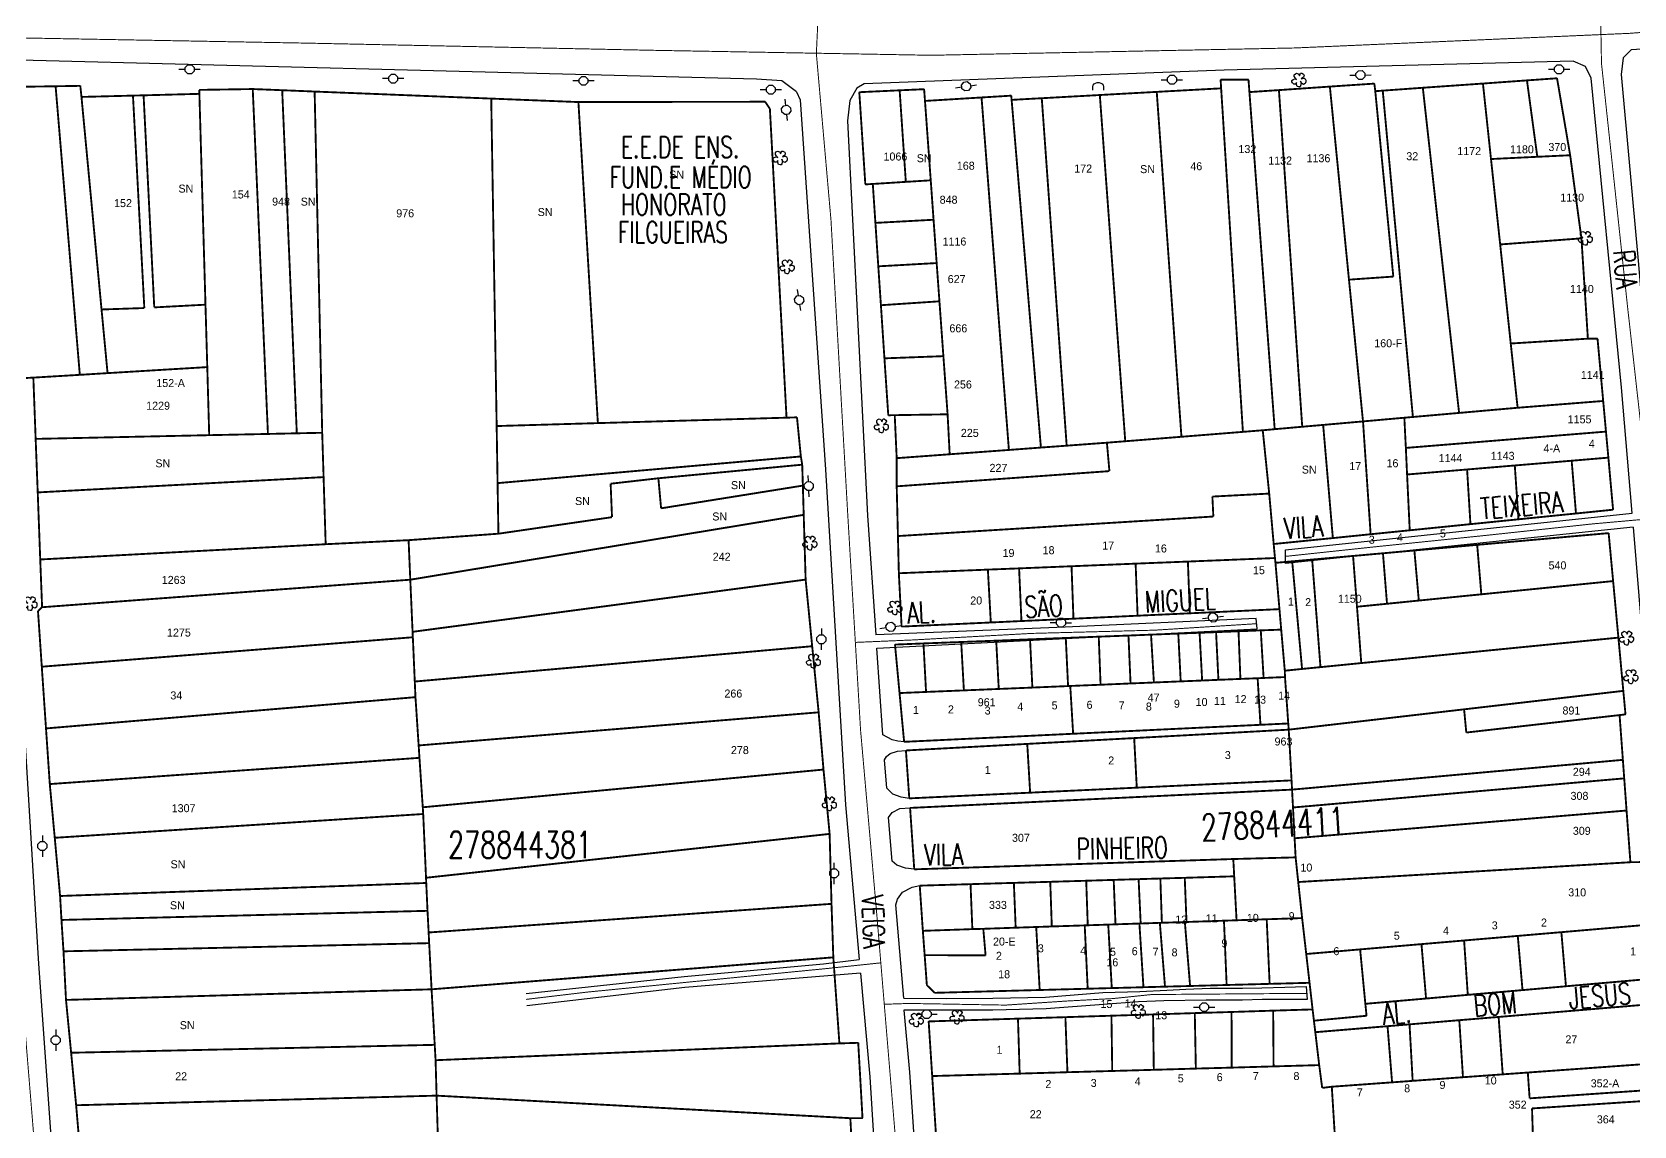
# Model space of a CAD drawing. Header units: millimetres. Extents: x 203684 to 206468, y 4869193 to 4871613.
# Drawn here: x 203898.5 to 204198.8, y 4871012.7 to 4871217.7 of the extents above; entities that cross this region are included whole.
import ezdxf
from ezdxf.enums import TextEntityAlignment as Align

# ---------------------------------------------------------------- set-up
doc = ezdxf.new("R2010")
doc.units = ezdxf.units.MM
for name, color, linetype in [('CD_MALHA_LOTES', 7, 'Continuous'), ('CD_TXT_QUADRA', 7, 'Continuous'), ('LT-POSTES', 7, 'Continuous'), ('RU-QUADRA', 210, 'Continuous'), ('RU-TXT-ESC-PUB', 7, 'Continuous'), ('SV-EIXO-RUA-N-PAV', 6, 'Continuous'), ('SV-EIXO-RUA-PAV', 20, 'Continuous'), ('SV-PONTE-BUEIRO', 251, 'Continuous'), ('SV-RUA-NAO-PAV', 7, 'Continuous'), ('SV-RUA-PAVIM', 7, 'Continuous'), ('SV-TXT-RUA-N-PAV', 7, 'Continuous'), ('SV-TXT-RUA-PAV', 7, 'Continuous'), ('Th_NmrPort', 1, 'Continuous'), ('VG-ARVORE-ISOLADA', 90, 'Continuous')]:
    doc.layers.add(name, color=color, linetype=linetype)
doc.styles.add('ARIAL', font='simplex.shx')

# ---------------------------------------------------------------- blocks, each defined once
blk = doc.blocks.new('COD120', base_point=(204098.341137, 4871208.263984))
at = {"layer": 'SV-PONTE-BUEIRO'}
blk.add_lwpolyline([(204097.341137, 4871206.863984), (204097.341137, 4871207.447318), (204097.341137, 4871207.534818), (204097.42447, 4871207.768151), (204097.591137, 4871208.030651), (204097.841137, 4871208.176484), (204098.17447, 4871208.263984), (204098.507803, 4871208.263984), (204098.841137, 4871208.176484), (204099.091137, 4871208.030651), (204099.257803, 4871207.768151), (204099.341137, 4871207.534818), (204099.341137, 4871207.447318), (204099.341137, 4871206.863984)], dxfattribs=at)
blk = doc.blocks.new('COD092', base_point=(204504.092239, 4871060.025635))
at = {"layer": 'LT-POSTES'}
blk.add_line((204504.922233, 4871060.022296), (204506.0889, 4871060.022296), dxfattribs=at)
blk.add_lwpolyline([(204502.0889, 4871060.022296), (204503.255567, 4871060.022296), (204503.255567, 4871060.35563), (204503.755567, 4871060.85563), (204504.422233, 4871060.85563), (204504.922233, 4871060.35563), (204504.922233, 4871059.688963), (204504.422233, 4871059.188963), (204503.755567, 4871059.188963), (204503.255567, 4871059.688963), (204503.255567, 4871060.022296)], dxfattribs=at)
blk = doc.blocks.new('COD208', base_point=(204517.498181, 4871042.194979))
at = {"layer": 'VG-ARVORE-ISOLADA'}
blk.add_lwpolyline([(204517.064848, 4871042.628313), (204516.739848, 4871042.844979), (204516.739848, 4871043.169979), (204516.956515, 4871043.386646), (204517.173181, 4871043.494979), (204517.389848, 4871043.494979), (204517.606515, 4871043.278312), (204517.714848, 4871042.953312), (204517.606515, 4871042.628313), (204517.823181, 4871042.844979), (204518.148181, 4871043.061646), (204518.473181, 4871043.061646), (204518.689848, 4871042.844979), (204518.798181, 4871042.628313), (204518.581515, 4871042.194979), (204518.256515, 4871042.086646), (204518.581515, 4871041.978313), (204518.798181, 4871041.869979), (204518.798181, 4871041.653313), (204518.581515, 4871041.328313), (204518.364848, 4871041.219979), (204518.039848, 4871041.328313), (204517.714848, 4871041.761646), (204517.823181, 4871041.219979), (204517.714848, 4871041.003313), (204517.498181, 4871040.894979), (204517.173181, 4871040.894979), (204516.848182, 4871041.003313), (204516.631515, 4871041.328313), (204516.848182, 4871041.653313), (204517.281515, 4871041.869979), (204516.848182, 4871041.761646), (204516.414848, 4871041.869979), (204516.198182, 4871041.978313), (204516.198182, 4871042.194979), (204516.306515, 4871042.519979), (204516.631515, 4871042.628313)], close=True, dxfattribs=at)

msp = doc.modelspace()

# ---------------------------------------------------------------- linework, layer by layer
at = {"layer": 'CD_MALHA_LOTES', "const_width": 0.35}
for points in [[(203902.92, 4871207.56), (203893.44, 4871207.42)], [(203902.92, 4871207.56), (203907.55, 4871207.64)], [(203907.46, 4871153.47), (203902.92, 4871207.56)], [(203907.55, 4871207.64), (203907.77, 4871205.56)], [(203929.86, 4871206.88), (203939.87, 4871207.04)], [(203942.72, 4871142.39), (203939.87, 4871207.04)], [(203939.87, 4871207.04), (203945.39, 4871206.82)], [(204061.12, 4871206.8), (204065.71, 4871207.01)], [(204065.71, 4871207.01), (204065.87, 4871204.81)], [(204109.31, 4871206.51), (204121.38, 4871207.17)], [(204121.28, 4871208.78), (204126.51, 4871208.78)], [(204121.38, 4871207.17), (204121.28, 4871208.78)], [(204125.46, 4871142.78), (204121.38, 4871207.17)], [(204126.51, 4871208.78), (204126.68, 4871206.47)], [(204132.21, 4871206.84), (204141.76, 4871207.5)], [(204141.76, 4871207.5), (204150.1, 4871208.06)], [(204145.34, 4871171.31), (204141.76, 4871207.5)], [(204150.1, 4871208.06), (204150.27, 4871206.64)], [(204151.67, 4871206.74), (204159.18, 4871207.28)], [(204159.18, 4871207.28), (204170.45, 4871208.07)], [(204165.98, 4871146.33), (204159.18, 4871207.28)], [(204170.45, 4871208.07), (204178.7, 4871208.66)], [(204171.96, 4871193.92), (204170.45, 4871208.07)], [(204178.7, 4871208.66), (204184.34, 4871209.06)], [(204180.64, 4871194.34), (204178.7, 4871208.66)], [(204184.34, 4871209.06), (204186.8, 4871194.63)], [(203907.77, 4871205.56), (203917.42, 4871205.81)], [(203911.53, 4871165.72), (203907.77, 4871205.56)], [(203917.42, 4871205.81), (203919.41, 4871205.86)], [(203919.55, 4871165.99), (203917.42, 4871205.81)], [(203919.41, 4871205.86), (203929.87, 4871206.14)], [(203921.41, 4871166.11), (203919.41, 4871205.86)], [(203929.87, 4871206.14), (203929.86, 4871206.88)], [(203931.01, 4871166.62), (203929.87, 4871206.14)], [(203945.39, 4871206.82), (203951.47, 4871206.57)], [(203948.13, 4871142.51), (203945.39, 4871206.82)], [(203951.47, 4871206.57), (203984.57, 4871205.25)], [(203952.89, 4871142.61), (203951.47, 4871206.57)], [(203985.59, 4871143.87), (203984.57, 4871205.25)], [(203984.57, 4871205.25), (204000.91, 4871204.6)], [(204000.91, 4871204.6), (204035.92, 4871204.66)], [(204004.56, 4871144.42), (204000.91, 4871204.6)], [(204035.92, 4871204.66), (204036.8, 4871203.34)], [(204061.12, 4871206.8), (204053.56, 4871206.45)], [(204053.56, 4871206.45), (204054.69, 4871189.16)], [(204062.28, 4871189.64), (204061.12, 4871206.8)], [(204065.87, 4871204.81), (204076.47, 4871205.46)], [(204066.95, 4871189.93), (204065.87, 4871204.81)], [(204076.47, 4871205.46), (204082.04, 4871205.8)], [(204081.6, 4871139.39), (204076.47, 4871205.46)], [(204082.04, 4871205.8), (204082.11, 4871205.01)], [(204082.11, 4871205.01), (204087.76, 4871205.32)], [(204087.6, 4871139.84), (204082.11, 4871205.01)], [(204087.76, 4871205.32), (204098.64, 4871205.92)], [(204092.43, 4871140.19), (204087.76, 4871205.32)], [(204098.64, 4871205.92), (204109.31, 4871206.51)], [(204103.41, 4871141.02), (204098.64, 4871205.92)], [(204113.94, 4871141.86), (204109.31, 4871206.51)], [(204126.68, 4871206.47), (204132.21, 4871206.84)], [(204131.42, 4871143.28), (204126.68, 4871206.47)], [(204136.58, 4871143.74), (204132.21, 4871206.84)], [(204150.27, 4871206.64), (204151.67, 4871206.74)], [(204153.65, 4871171.89), (204150.27, 4871206.64)], [(204157.32, 4871145.57), (204151.67, 4871206.74)], [(204036.8, 4871203.34), (204039.92, 4871145.44)], [(204171.96, 4871193.92), (204180.64, 4871194.34)], [(204173.68, 4871177.91), (204171.96, 4871193.92)], [(204186.8, 4871194.63), (204180.64, 4871194.34)], [(204186.8, 4871194.63), (204188.91, 4871179.05)], [(204054.69, 4871189.16), (204056.09, 4871189.25)], [(204056.09, 4871189.25), (204062.28, 4871189.64)], [(204056.58, 4871181.95), (204056.09, 4871189.25)], [(204066.95, 4871189.93), (204062.28, 4871189.64)], [(204067.48, 4871182.54), (204066.95, 4871189.93)], [(204056.58, 4871181.95), (204067.48, 4871182.54)], [(204057.12, 4871173.81), (204056.58, 4871181.95)], [(204068.06, 4871174.42), (204067.48, 4871182.54)], [(204173.68, 4871177.91), (204188.91, 4871179.05)], [(204175.66, 4871159.34), (204173.68, 4871177.91)], [(204188.91, 4871179.05), (204190.12, 4871160.25)], [(204057.12, 4871173.81), (204068.06, 4871174.42)], [(204068.58, 4871167.25), (204068.06, 4871174.42)], [(204057.61, 4871166.52), (204057.12, 4871173.81)], [(204145.34, 4871171.31), (204153.65, 4871171.89)], [(204147.97, 4871144.74), (204145.34, 4871171.31)], [(203911.53, 4871165.72), (203919.55, 4871165.99)], [(203912.66, 4871153.79), (203911.53, 4871165.72)], [(203931.01, 4871166.62), (203921.41, 4871166.11)], [(203931.35, 4871154.92), (203931.01, 4871166.62)], [(204057.61, 4871166.52), (204068.58, 4871167.25)], [(204058.27, 4871156.56), (204057.61, 4871166.52)], [(204069.32, 4871156.97), (204068.58, 4871167.25)], [(204175.66, 4871159.34), (204190.12, 4871160.25)], [(204176.95, 4871147.3), (204175.66, 4871159.34)], [(204190.12, 4871160.25), (204191.93, 4871160.25)], [(204191.93, 4871160.25), (204192.99, 4871148.57)], [(204058.27, 4871156.56), (204069.32, 4871156.97)], [(204058.99, 4871145.89), (204058.27, 4871156.56)], [(204070.11, 4871146.07), (204069.32, 4871156.97)], [(203896.67, 4871152.84), (203898.75, 4871152.95)], [(203898.75, 4871152.95), (203907.46, 4871153.47)], [(203899.18, 4871141.46), (203898.75, 4871152.95)], [(203912.66, 4871153.79), (203907.46, 4871153.47)], [(203931.35, 4871154.92), (203912.66, 4871153.79)], [(203931.71, 4871142.16), (203931.35, 4871154.92)], [(204176.95, 4871147.3), (204165.98, 4871146.33)], [(204192.99, 4871148.57), (204176.95, 4871147.3)], [(204192.99, 4871148.57), (204193.51, 4871142.83)], [(203985.59, 4871143.87), (204004.56, 4871144.42)], [(204039.92, 4871145.44), (204004.56, 4871144.42)], [(204039.92, 4871145.44), (204041.88, 4871145.5)], [(204041.88, 4871145.5), (204042.6, 4871138.17)], [(204060.2, 4871145.91), (204058.99, 4871145.89)], [(204060.2, 4871145.91), (204070.11, 4871146.07)], [(204060.57, 4871137.85), (204060.2, 4871145.91)], [(204070.5, 4871138.58), (204070.11, 4871146.07)], [(204140.5, 4871144.08), (204136.58, 4871143.74)], [(204140.5, 4871144.08), (204147.97, 4871144.74)], [(204142.32, 4871122.87), (204140.5, 4871144.08)], [(204147.97, 4871144.74), (204155.72, 4871145.43)], [(204149.4, 4871123.59), (204147.97, 4871144.74)], [(204155.72, 4871145.43), (204157.32, 4871145.57)], [(204156, 4871139.77), (204155.72, 4871145.43)], [(204157.32, 4871145.57), (204165.98, 4871146.33)], [(203899.18, 4871141.46), (203931.71, 4871142.16)], [(203899.57, 4871131.43), (203899.18, 4871141.46)], [(203942.72, 4871142.39), (203931.71, 4871142.16)], [(203948.13, 4871142.51), (203942.72, 4871142.39)], [(203952.89, 4871142.61), (203948.13, 4871142.51)], [(203953.15, 4871134.3), (203952.89, 4871142.61)], [(203985.76, 4871133.17), (203985.59, 4871143.87)], [(204103.41, 4871141.02), (204099.97, 4871140.75)], [(204113.94, 4871141.86), (204103.41, 4871141.02)], [(204125.46, 4871142.78), (204113.94, 4871141.86)], [(204129.18, 4871143.08), (204125.46, 4871142.78)], [(204129.18, 4871143.08), (204131.42, 4871143.28)], [(204130.39, 4871131.21), (204129.18, 4871143.08)], [(204131.42, 4871143.28), (204136.58, 4871143.74)], [(204156, 4871139.77), (204193.51, 4871142.83)], [(204193.51, 4871142.83), (204193.96, 4871137.95)], [(203985.76, 4871133.17), (204042.6, 4871138.17)], [(204042.6, 4871138.17), (204042.86, 4871136.63)], [(204060.57, 4871137.85), (204070.5, 4871138.58)], [(204081.6, 4871139.39), (204070.5, 4871138.58)], [(204087.6, 4871139.84), (204081.6, 4871139.39)], [(204092.43, 4871140.19), (204087.6, 4871139.84)], [(204099.97, 4871140.75), (204092.43, 4871140.19)], [(204100.44, 4871135.42), (204099.97, 4871140.75)], [(204156.23, 4871134.79), (204156, 4871139.77)], [(204187.08, 4871137.37), (204193.96, 4871137.95)], [(204193.96, 4871137.95), (204194.84, 4871128.19)], [(204015.9, 4871134.08), (204042.86, 4871136.63)], [(204042.86, 4871136.63), (204042.98, 4871132.71)], [(204060.57, 4871132.57), (204060.57, 4871137.85)], [(204060.57, 4871132.57), (204100.44, 4871135.42)], [(204156.23, 4871134.79), (204167.48, 4871135.73)], [(204167.48, 4871135.73), (204176.42, 4871136.48)], [(204168.11, 4871125.48), (204167.48, 4871135.73)], [(204176.42, 4871136.48), (204187.08, 4871137.37)], [(204177.11, 4871126.39), (204176.42, 4871136.48)], [(204187.89, 4871127.48), (204187.08, 4871137.37)], [(203899.57, 4871131.43), (203953.15, 4871134.3)], [(203953.54, 4871121.72), (203953.15, 4871134.3)], [(203985.92, 4871123.69), (203985.76, 4871133.17)], [(204015.9, 4871134.08), (204006.95, 4871133.06)], [(204006.95, 4871133.06), (204007.21, 4871126.79)], [(204016.41, 4871128.45), (204015.9, 4871134.08)], [(204042.98, 4871132.71), (204016.41, 4871128.45)], [(204042.98, 4871132.71), (204043.14, 4871127.23)], [(204060.8, 4871123.25), (204060.57, 4871132.57)], [(204156.73, 4871124.33), (204156.23, 4871134.79)], [(203900.04, 4871118.86), (203899.57, 4871131.43)], [(204119.74, 4871130.65), (204130.39, 4871131.21)], [(204119.92, 4871126.91), (204119.74, 4871130.65)], [(204131.23, 4871121.76), (204130.39, 4871131.21)], [(203969.4, 4871115.07), (204043.14, 4871127.23)], [(204007.21, 4871126.79), (203985.92, 4871123.69)], [(204043.14, 4871127.23), (204043.5, 4871115.09)], [(204060.8, 4871123.25), (204119.92, 4871126.91)], [(204177.11, 4871126.39), (204168.11, 4871125.48)], [(204187.89, 4871127.48), (204177.11, 4871126.39)], [(204194.84, 4871128.19), (204187.89, 4871127.48)], [(203969.08, 4871122.48), (203985.92, 4871123.69)], [(204060.97, 4871116.28), (204060.8, 4871123.25)], [(204149.4, 4871123.59), (204142.32, 4871122.87)], [(204156.73, 4871124.33), (204149.4, 4871123.59)], [(204168.11, 4871125.48), (204156.73, 4871124.33)], [(204194.01, 4871123.8), (204169.37, 4871121.6)], [(204194.85, 4871114.81), (204194.01, 4871123.8)], [(203900.04, 4871118.86), (203953.54, 4871121.72)], [(203969.08, 4871122.48), (203953.54, 4871121.72)], [(203969.4, 4871115.07), (203969.08, 4871122.48)], [(204142.32, 4871122.87), (204131.23, 4871121.76)], [(204131.23, 4871121.76), (204131.47, 4871119.13)], [(204146.11, 4871119.52), (204151.71, 4871120.02)], [(204151.71, 4871120.02), (204157.6, 4871120.55)], [(204152.47, 4871110.56), (204151.71, 4871120.02)], [(204157.6, 4871120.55), (204169.37, 4871121.6)], [(204158.43, 4871111.16), (204157.6, 4871120.55)], [(204169.37, 4871121.6), (204170.15, 4871112.33)], [(203900.39, 4871109.91), (203900.04, 4871118.86)], [(204060.97, 4871116.28), (204077.66, 4871116.96)], [(204077.66, 4871116.96), (204083.51, 4871117.19)], [(204078.21, 4871107.05), (204077.66, 4871116.96)], [(204083.51, 4871117.19), (204093.34, 4871117.59)], [(204083.95, 4871107.32), (204083.51, 4871117.19)], [(204093.34, 4871117.59), (204105.35, 4871118.08)], [(204093.7, 4871107.76), (204093.34, 4871117.59)], [(204105.35, 4871118.08), (204115.15, 4871118.47)], [(204105.72, 4871108.32), (204105.35, 4871118.08)], [(204115.15, 4871118.47), (204131.47, 4871119.13)], [(204115.51, 4871108.77), (204115.15, 4871118.47)], [(204131.47, 4871119.13), (204131.56, 4871118.23)], [(204131.56, 4871118.23), (204134.7, 4871118.51)], [(204132.31, 4871109.55), (204131.56, 4871118.23)], [(204134.7, 4871118.51), (204138.44, 4871118.84)], [(204136.55, 4871098.34), (204134.7, 4871118.51)], [(204138.44, 4871118.84), (204146.11, 4871119.52)], [(204140, 4871098.68), (204138.44, 4871118.84)], [(204146.84, 4871110), (204146.11, 4871119.52)], [(203969.4, 4871115.07), (203900.39, 4871109.91)], [(203969.83, 4871105.3), (203969.4, 4871115.07)], [(203969.83, 4871105.3), (204043.5, 4871115.09)], [(204043.5, 4871115.09), (204044.73, 4871102.6)], [(204061.49, 4871106.28), (204060.97, 4871116.28)], [(204170.15, 4871112.33), (204194.85, 4871114.81)], [(204194.85, 4871114.81), (204195.84, 4871104.21)], [(204158.43, 4871111.16), (204152.47, 4871110.56)], [(204170.15, 4871112.33), (204158.43, 4871111.16)], [(203899.62, 4871109.19), (203900.39, 4871109.91)], [(203900.33, 4871098.76), (203899.62, 4871109.19)], [(204105.72, 4871108.32), (204093.7, 4871107.76)], [(204115.51, 4871108.77), (204105.72, 4871108.32)], [(204132.31, 4871109.55), (204115.51, 4871108.77)], [(204132.64, 4871105.71), (204132.31, 4871109.55)], [(204146.84, 4871110), (204152.47, 4871110.56)], [(204147.65, 4871099.44), (204146.84, 4871110)], [(203969.88, 4871104.28), (203969.83, 4871105.3)], [(204078.21, 4871107.05), (204061.49, 4871106.28)], [(204083.95, 4871107.32), (204078.21, 4871107.05)], [(204093.7, 4871107.76), (204083.95, 4871107.32)], [(204108.24, 4871104.77), (204113.35, 4871104.97)], [(204113.35, 4871104.97), (204117.34, 4871105.12)], [(204113.8, 4871096.01), (204113.35, 4871104.97)], [(204117.34, 4871105.12), (204120.43, 4871105.24)], [(204117.82, 4871096.17), (204117.34, 4871105.12)], [(204120.43, 4871105.24), (204124.64, 4871105.4)], [(204120.87, 4871096.3), (204120.43, 4871105.24)], [(204124.64, 4871105.4), (204128.81, 4871105.57)], [(204124.99, 4871096.47), (204124.64, 4871105.4)], [(204128.81, 4871105.57), (204132.64, 4871105.71)], [(204129.34, 4871096.65), (204128.81, 4871105.57)], [(204133.31, 4871098.01), (204132.64, 4871105.71)], [(203900.33, 4871098.76), (203969.88, 4871104.28)], [(203970.24, 4871095.98), (203969.88, 4871104.28)], [(203970.24, 4871095.98), (204044.73, 4871102.6)], [(204044.73, 4871102.6), (204045.94, 4871090.21)], [(204060.25, 4871102.91), (204065.59, 4871103.12)], [(204061.1, 4871093.82), (204060.25, 4871102.91)], [(204065.59, 4871103.12), (204072.66, 4871103.39)], [(204066.07, 4871094.03), (204065.59, 4871103.12)], [(204072.66, 4871103.39), (204079.22, 4871103.64)], [(204073.16, 4871094.32), (204072.66, 4871103.39)], [(204079.22, 4871103.64), (204085.56, 4871103.89)], [(204079.7, 4871094.59), (204079.22, 4871103.64)], [(204085.56, 4871103.89), (204092.26, 4871104.15)], [(204086, 4871094.85), (204085.56, 4871103.89)], [(204092.26, 4871104.15), (204098.44, 4871104.39)], [(204092.69, 4871095.13), (204092.26, 4871104.15)], [(204098.44, 4871104.39), (204104.01, 4871104.6)], [(204098.78, 4871095.38), (204098.44, 4871104.39)], [(204104.01, 4871104.6), (204108.24, 4871104.77)], [(204104.4, 4871095.62), (204104.01, 4871104.6)], [(204108.78, 4871095.8), (204108.24, 4871104.77)], [(204195.84, 4871104.21), (204147.65, 4871099.44)], [(204195.84, 4871104.21), (204196.76, 4871094.23)], [(204147.65, 4871099.44), (204140, 4871098.68)], [(203901.12, 4871087.19), (203900.33, 4871098.76)], [(203970.37, 4871093.05), (203970.24, 4871095.98)], [(204113.8, 4871096.01), (204108.78, 4871095.8)], [(204117.82, 4871096.17), (204113.8, 4871096.01)], [(204120.87, 4871096.3), (204117.82, 4871096.17)], [(204124.99, 4871096.47), (204120.87, 4871096.3)], [(204128.22, 4871096.6), (204124.99, 4871096.47)], [(204128.22, 4871096.6), (204129.34, 4871096.65)], [(204128.75, 4871087.87), (204128.22, 4871096.6)], [(204133.35, 4871096.82), (204129.34, 4871096.65)], [(204133.31, 4871098.01), (204136.55, 4871098.34)], [(204133.35, 4871096.82), (204133.31, 4871098.01)], [(204133.96, 4871088.12), (204133.35, 4871096.82)], [(204140, 4871098.68), (204136.55, 4871098.34)], [(203901.12, 4871087.19), (203970.37, 4871093.05)], [(203970.97, 4871084), (203970.37, 4871093.05)], [(204061.1, 4871093.82), (204066.07, 4871094.03)], [(204061.96, 4871084.68), (204061.1, 4871093.82)], [(204073.16, 4871094.32), (204066.07, 4871094.03)], [(204079.7, 4871094.59), (204073.16, 4871094.32)], [(204086, 4871094.85), (204079.7, 4871094.59)], [(204092.69, 4871095.13), (204086, 4871094.85)], [(204093.1, 4871095.15), (204092.69, 4871095.13)], [(204093.1, 4871095.15), (204098.78, 4871095.38)], [(204093.64, 4871086.19), (204093.1, 4871095.15)], [(204104.4, 4871095.62), (204098.78, 4871095.38)], [(204108.78, 4871095.8), (204104.4, 4871095.62)], [(204166.92, 4871090.77), (204196.76, 4871094.23)], [(204196.76, 4871094.23), (204197.17, 4871089.82)], [(203970.97, 4871084), (204045.94, 4871090.21)], [(204045.94, 4871090.21), (204046.85, 4871079.48)], [(204134.05, 4871086.96), (204166.92, 4871090.77)], [(204167.33, 4871086.42), (204166.92, 4871090.77)], [(203901.83, 4871076.76), (203901.12, 4871087.19)], [(204128.75, 4871087.87), (204093.64, 4871086.19)], [(204105.08, 4871085.38), (204134.05, 4871086.96)], [(204133.96, 4871088.12), (204128.75, 4871087.87)], [(204134.05, 4871086.96), (204133.96, 4871088.12)], [(204134.58, 4871077.45), (204134.05, 4871086.96)], [(204196.06, 4871089.69), (204167.33, 4871086.42)], [(204197.17, 4871089.82), (204196.06, 4871089.69)], [(204196.06, 4871089.69), (204196.68, 4871081.3)], [(203971.12, 4871081.68), (203970.97, 4871084)], [(204093.64, 4871086.19), (204061.96, 4871084.68)], [(204062.3, 4871083.06), (204085.04, 4871084.29)], [(204085.04, 4871084.29), (204105.08, 4871085.38)], [(204085.58, 4871075.15), (204085.04, 4871084.29)], [(204105.57, 4871076.09), (204105.08, 4871085.38)], [(203901.83, 4871076.76), (203971.12, 4871081.68)], [(203971.74, 4871072.41), (203971.12, 4871081.68)], [(204062.93, 4871074.08), (204062.3, 4871083.06)], [(204134.67, 4871075.72), (204196.68, 4871081.3)], [(204196.68, 4871081.3), (204196.93, 4871077.83)], [(203971.74, 4871072.41), (204046.85, 4871079.48)], [(204046.85, 4871079.48), (204048, 4871067.42)], [(203902.76, 4871066.69), (203901.83, 4871076.76)], [(204085.58, 4871075.15), (204062.93, 4871074.08)], [(204063.08, 4871072.29), (204134.67, 4871075.72)], [(204105.57, 4871076.09), (204085.58, 4871075.15)], [(204134.58, 4871077.45), (204105.57, 4871076.09)], [(204134.67, 4871075.72), (204134.58, 4871077.45)], [(204134.85, 4871072.37), (204134.67, 4871075.72)], [(204134.85, 4871072.37), (204196.93, 4871077.83)], [(204196.93, 4871077.83), (204197.37, 4871071.8)], [(203971.82, 4871071.15), (203971.74, 4871072.41)], [(204063.86, 4871060.78), (204063.08, 4871072.29)], [(204135.15, 4871066.6), (204134.85, 4871072.37)], [(203902.76, 4871066.69), (203971.82, 4871071.15)], [(203972.35, 4871059.2), (203971.82, 4871071.15)], [(204135.15, 4871066.6), (204197.37, 4871071.8)], [(204197.37, 4871071.8), (204198.09, 4871062.11)], [(203903.76, 4871055.78), (203902.76, 4871066.69)], [(203972.35, 4871059.2), (204048, 4871067.42)], [(204048, 4871067.42), (204048.35, 4871054.31)], [(204135.34, 4871063.02), (204135.15, 4871066.6)], [(204123.66, 4871062.71), (204135.34, 4871063.02)], [(204135.83, 4871058.4), (204135.34, 4871063.02)], [(204123.66, 4871062.71), (204063.86, 4871060.78)], [(204123.83, 4871059.47), (204123.66, 4871062.71)], [(204135.83, 4871058.4), (204198.09, 4871062.11)], [(204198.09, 4871062.11), (204200.05, 4871062.14)], [(203903.76, 4871055.78), (203972.39, 4871058.22)], [(203972.39, 4871058.22), (203972.35, 4871059.2)], [(203972.63, 4871053), (203972.39, 4871058.22)], [(204064.89, 4871057.72), (204074.41, 4871058)], [(204065.47, 4871049.25), (204064.89, 4871057.72)], [(204074.41, 4871058), (204082.53, 4871058.24)], [(204074.75, 4871049.57), (204074.41, 4871058)], [(204082.53, 4871058.24), (204089.35, 4871058.44)], [(204082.87, 4871049.84), (204082.53, 4871058.24)], [(204089.35, 4871058.44), (204096.09, 4871058.64)], [(204089.64, 4871050.07), (204089.35, 4871058.44)], [(204096.09, 4871058.64), (204101.24, 4871058.8)], [(204096.38, 4871050.29), (204096.09, 4871058.64)], [(204101.24, 4871058.8), (204105.91, 4871058.94)], [(204101.58, 4871050.47), (204101.24, 4871058.8)], [(204105.91, 4871058.94), (204109.99, 4871059.06)], [(204106.3, 4871050.62), (204105.91, 4871058.94)], [(204109.99, 4871059.06), (204114.56, 4871059.19)], [(204110.27, 4871050.76), (204109.99, 4871059.06)], [(204114.56, 4871059.19), (204123.83, 4871059.47)], [(204114.89, 4871050.91), (204114.56, 4871059.19)], [(204124.27, 4871051.23), (204123.83, 4871059.47)], [(204136.56, 4871051.64), (204135.83, 4871058.4)], [(203904.02, 4871051.29), (203903.76, 4871055.78)], [(203972.84, 4871048.94), (204048.35, 4871054.31)], [(204048.35, 4871054.31), (204048.69, 4871044.28)], [(203904.02, 4871051.29), (203972.63, 4871053)], [(203904.4, 4871045.41), (203904.02, 4871051.29)], [(203972.84, 4871048.94), (203972.63, 4871053)], [(204114.58, 4871050.9), (204110.27, 4871050.76)], [(204114.58, 4871050.9), (204114.89, 4871050.91)], [(204115.56, 4871038.91), (204114.58, 4871050.9)], [(204114.89, 4871050.91), (204121.91, 4871051.15)], [(204121.91, 4871051.15), (204124.27, 4871051.23)], [(204122.41, 4871039.1), (204121.91, 4871051.15)], [(204129.92, 4871051.42), (204124.27, 4871051.23)], [(204129.92, 4871051.42), (204136.56, 4871051.64)], [(204130.47, 4871039.31), (204129.92, 4871051.42)], [(204137.33, 4871044.91), (204136.56, 4871051.64)], [(203972.94, 4871046.94), (203972.84, 4871048.94)], [(204065.47, 4871049.25), (204074.75, 4871049.57)], [(204065.81, 4871044.7), (204065.47, 4871049.25)], [(204076.8, 4871049.63), (204074.75, 4871049.57)], [(204082.87, 4871049.84), (204076.8, 4871049.63)], [(204077.23, 4871044.64), (204076.8, 4871049.63)], [(204086.72, 4871049.97), (204082.87, 4871049.84)], [(204086.72, 4871049.97), (204089.64, 4871050.07)], [(204087.37, 4871038.16), (204086.72, 4871049.97)], [(204095.81, 4871050.27), (204089.64, 4871050.07)], [(204095.81, 4871050.27), (204096.38, 4871050.29)], [(204096.37, 4871038.4), (204095.81, 4871050.27)], [(204100.22, 4871050.42), (204096.38, 4871050.29)], [(204100.22, 4871050.42), (204101.58, 4871050.47)], [(204100.88, 4871038.52), (204100.22, 4871050.42)], [(204106.06, 4871050.62), (204101.58, 4871050.47)], [(204106.06, 4871050.62), (204106.3, 4871050.62)], [(204106.82, 4871038.68), (204106.06, 4871050.62)], [(204106.3, 4871050.62), (204109.89, 4871050.75)], [(204109.89, 4871050.75), (204110.27, 4871050.76)], [(204110.86, 4871038.79), (204109.89, 4871050.75)], [(204166.92, 4871047.44), (204176.98, 4871048.3)], [(204185.15, 4871049), (204176.98, 4871048.3)], [(204176.98, 4871048.3), (204177.87, 4871038.14)], [(204185.15, 4871049), (204200.97, 4871050.36)], [(204186.01, 4871038.86), (204185.15, 4871049)], [(203904.4, 4871045.41), (203972.94, 4871046.94)], [(203904.87, 4871036.3), (203904.4, 4871045.41)], [(203973.39, 4871038.29), (203972.94, 4871046.94)], [(204137.33, 4871044.91), (204147.43, 4871045.77)], [(204137.95, 4871039.51), (204137.33, 4871044.91)], [(204147.43, 4871045.77), (204158.93, 4871046.76)], [(204148.41, 4871035.57), (204147.43, 4871045.77)], [(204158.93, 4871046.76), (204166.92, 4871047.44)], [(204159.79, 4871036.56), (204158.93, 4871046.76)], [(204167.61, 4871037.25), (204166.92, 4871047.44)], [(203973.39, 4871038.29), (204048.69, 4871044.28)], [(204048.69, 4871044.28), (204049.83, 4871028.15)], [(204066.22, 4871039.06), (204065.81, 4871044.7)], [(204065.81, 4871044.7), (204077.23, 4871044.64)], [(204067.7, 4871037.63), (204066.22, 4871039.06)], [(204115.56, 4871038.91), (204110.86, 4871038.79)], [(204122.41, 4871039.1), (204115.56, 4871038.91)], [(204130.47, 4871039.31), (204122.41, 4871039.1)], [(204137.95, 4871039.51), (204130.47, 4871039.31)], [(204138.52, 4871034.52), (204137.95, 4871039.51)], [(204177.87, 4871038.14), (204186.01, 4871038.86)], [(204201.87, 4871040.25), (204186.01, 4871038.86)], [(203904.87, 4871036.3), (203973.39, 4871038.29)], [(203905.83, 4871026.4), (203904.87, 4871036.3)], [(203973.98, 4871027.88), (203973.39, 4871038.29)], [(204087.37, 4871038.16), (204067.7, 4871037.63)], [(204096.37, 4871038.4), (204087.37, 4871038.16)], [(204100.88, 4871038.52), (204096.37, 4871038.4)], [(204106.82, 4871038.68), (204100.88, 4871038.52)], [(204110.86, 4871038.79), (204106.82, 4871038.68)], [(204159.79, 4871036.56), (204148.41, 4871035.57)], [(204167.61, 4871037.25), (204159.79, 4871036.56)], [(204177.87, 4871038.14), (204167.61, 4871037.25)], [(204083.3, 4871032.79), (204092.19, 4871033.07)], [(204092.19, 4871033.07), (204100.82, 4871033.34)], [(204092.57, 4871022.75), (204092.19, 4871033.07)], [(204100.82, 4871033.34), (204108.62, 4871033.58)], [(204100.97, 4871022.98), (204100.82, 4871033.34)], [(204108.62, 4871033.58), (204116.44, 4871033.83)], [(204108.76, 4871023.2), (204108.62, 4871033.58)], [(204116.44, 4871033.83), (204123.33, 4871034.04)], [(204116.64, 4871023.43), (204116.44, 4871033.83)], [(204123.33, 4871034.04), (204131.13, 4871034.29)], [(204123.36, 4871023.61), (204123.33, 4871034.04)], [(204131.13, 4871034.29), (204138.52, 4871034.52)], [(204131.21, 4871023.84), (204131.13, 4871034.29)], [(204138.77, 4871032.41), (204138.52, 4871034.52)], [(204148.63, 4871033.33), (204138.77, 4871032.41)], [(204148.41, 4871035.57), (204148.63, 4871033.33)], [(204166.02, 4871032.5), (204173.39, 4871033.11)], [(204173.39, 4871033.11), (204204.02, 4871035.67)], [(204174.16, 4871022.35), (204173.39, 4871033.11)], [(204066.56, 4871032.27), (204083.3, 4871032.79)], [(204067.22, 4871022.03), (204066.56, 4871032.27)], [(204083.62, 4871022.49), (204083.3, 4871032.79)], [(204138.77, 4871032.41), (204139.03, 4871030.25)], [(204139.03, 4871030.25), (204152.57, 4871031.38)], [(204139.76, 4871024.08), (204139.03, 4871030.25)], [(204152.57, 4871031.38), (204156.69, 4871031.72)], [(204153.42, 4871020.85), (204152.57, 4871031.38)], [(204156.69, 4871031.72), (204166.02, 4871032.5)], [(204157.28, 4871021.13), (204156.69, 4871031.72)], [(204166.71, 4871021.81), (204166.02, 4871032.5)], [(203905.83, 4871026.4), (203973.98, 4871027.88)], [(203974.14, 4871025), (203973.98, 4871027.88)], [(203974.14, 4871025), (204049.83, 4871028.15)], [(204049.83, 4871028.15), (204053.36, 4871028.26)], [(204053.36, 4871028.26), (204054.16, 4871014.13)], [(203906.77, 4871016.56), (203905.83, 4871026.4)], [(203974.33, 4871018.36), (203974.14, 4871025)], [(204131.21, 4871023.84), (204123.36, 4871023.61)], [(204139.76, 4871024.08), (204131.21, 4871023.84)], [(204140.32, 4871019.81), (204139.76, 4871024.08)], [(204178.86, 4871022.69), (204205.16, 4871024.59)], [(204067.22, 4871022.03), (204083.62, 4871022.49)], [(204068.14, 4871007.77), (204067.22, 4871022.03)], [(204092.57, 4871022.75), (204083.62, 4871022.49)], [(204100.97, 4871022.98), (204092.57, 4871022.75)], [(204108.76, 4871023.2), (204100.97, 4871022.98)], [(204116.64, 4871023.43), (204108.76, 4871023.2)], [(204123.36, 4871023.61), (204116.64, 4871023.43)], [(204142.12, 4871020.03), (204153.42, 4871020.85)], [(204157.28, 4871021.13), (204153.42, 4871020.85)], [(204166.71, 4871021.81), (204157.28, 4871021.13)], [(204174.16, 4871022.35), (204166.71, 4871021.81)], [(204178.86, 4871022.69), (204174.16, 4871022.35)], [(204179.2, 4871017.85), (204178.86, 4871022.69)], [(203906.77, 4871016.56), (203974.33, 4871018.36)], [(203974.71, 4871005.86), (203974.33, 4871018.36)], [(203974.33, 4871018.36), (204051.88, 4871014.13)], [(204142.12, 4871020.03), (204140.32, 4871019.81)], [(204142.79, 4871009.26), (204142.12, 4871020.03)], [(204205.66, 4871019.69), (204179.2, 4871017.85)], [(203908.46, 4870996.68), (203906.77, 4871016.56)], [(204179.65, 4871015.96), (204205.87, 4871017.7)], [(204179.85, 4871009.7), (204179.65, 4871015.96)], [(204051.88, 4871014.13), (204052.56, 4871001.53)], [(204054.16, 4871014.13), (204051.88, 4871014.13)]]:
    msp.add_lwpolyline(points, dxfattribs=at)
at = {"layer": 'RU-QUADRA', "const_width": 0.18}
for points in [[(204052.56, 4871001.53), (204051.88, 4871014.13), (204054.16, 4871014.13), (204053.36, 4871028.26), (204049.83, 4871028.15), (204048.69, 4871044.28), (204048.35, 4871054.31), (204048, 4871067.42), (204046.85, 4871079.48), (204045.94, 4871090.21), (204044.73, 4871102.6), (204043.5, 4871115.09), (204043.14, 4871127.23), (204042.98, 4871132.71), (204042.86, 4871136.63), (204042.6, 4871138.17), (204041.88, 4871145.5), (204039.92, 4871145.44), (204036.8, 4871203.34), (204035.92, 4871204.66), (204000.91, 4871204.6), (203984.57, 4871205.25), (203951.47, 4871206.57), (203945.39, 4871206.82), (203939.87, 4871207.04), (203929.86, 4871206.88), (203929.87, 4871206.14), (203919.41, 4871205.86), (203917.42, 4871205.81), (203907.77, 4871205.56), (203907.55, 4871207.64), (203902.92, 4871207.56), (203893.44, 4871207.42)], [(204200.05, 4871062.14), (204198.09, 4871062.11), (204197.37, 4871071.8), (204196.93, 4871077.83), (204196.68, 4871081.3), (204196.06, 4871089.69), (204197.17, 4871089.82), (204196.76, 4871094.23), (204195.84, 4871104.21), (204194.85, 4871114.81), (204194.01, 4871123.8), (204169.37, 4871121.6), (204157.6, 4871120.55), (204151.71, 4871120.02), (204146.11, 4871119.52), (204138.44, 4871118.84), (204134.7, 4871118.51), (204131.56, 4871118.23), (204131.23, 4871121.76), (204142.32, 4871122.87), (204149.4, 4871123.59), (204156.73, 4871124.33), (204168.11, 4871125.48), (204177.11, 4871126.39), (204187.89, 4871127.48), (204194.84, 4871128.19), (204193.96, 4871137.95), (204193.51, 4871142.83), (204192.99, 4871148.57), (204191.93, 4871160.25), (204190.12, 4871160.25), (204188.91, 4871179.05), (204186.8, 4871194.63), (204184.34, 4871209.06), (204178.7, 4871208.66), (204170.45, 4871208.07), (204159.18, 4871207.28), (204151.67, 4871206.74), (204150.27, 4871206.64), (204150.1, 4871208.06), (204141.76, 4871207.5), (204132.21, 4871206.84), (204126.68, 4871206.47), (204126.51, 4871208.78), (204121.28, 4871208.78), (204121.38, 4871207.17), (204109.31, 4871206.51), (204098.64, 4871205.92), (204087.76, 4871205.32), (204082.11, 4871205.01), (204082.04, 4871205.8), (204076.47, 4871205.46), (204065.87, 4871204.81), (204065.71, 4871207.01), (204061.12, 4871206.8), (204053.56, 4871206.45), (204054.69, 4871189.16), (204056.09, 4871189.25), (204056.58, 4871181.95), (204057.12, 4871173.81), (204057.61, 4871166.52), (204058.27, 4871156.56), (204058.99, 4871145.89), (204060.2, 4871145.91), (204060.57, 4871137.85), (204060.57, 4871132.57), (204060.8, 4871123.25), (204060.97, 4871116.28), (204061.49, 4871106.28), (204078.21, 4871107.05), (204083.95, 4871107.32), (204093.7, 4871107.76), (204105.72, 4871108.32), (204115.51, 4871108.77), (204132.31, 4871109.55), (204132.64, 4871105.71), (204128.81, 4871105.57), (204124.64, 4871105.4), (204120.43, 4871105.24), (204117.34, 4871105.12), (204113.35, 4871104.97), (204108.24, 4871104.77), (204104.01, 4871104.6), (204098.44, 4871104.39), (204092.26, 4871104.15), (204085.56, 4871103.89), (204079.22, 4871103.64), (204072.66, 4871103.39), (204065.59, 4871103.12), (204060.25, 4871102.91), (204061.1, 4871093.82), (204061.96, 4871084.68), (204093.64, 4871086.19), (204128.75, 4871087.87), (204133.96, 4871088.12), (204134.05, 4871086.96), (204105.08, 4871085.38), (204085.04, 4871084.29), (204062.3, 4871083.06), (204062.93, 4871074.08), (204085.58, 4871075.15), (204105.57, 4871076.09), (204134.58, 4871077.45), (204134.67, 4871075.72), (204063.08, 4871072.29), (204063.86, 4871060.78), (204123.66, 4871062.71), (204123.83, 4871059.47), (204114.56, 4871059.19), (204109.99, 4871059.06), (204105.91, 4871058.94), (204101.24, 4871058.8), (204096.09, 4871058.64), (204089.35, 4871058.44), (204082.53, 4871058.24), (204074.41, 4871058), (204064.89, 4871057.72), (204065.47, 4871049.25), (204065.81, 4871044.7), (204066.22, 4871039.06), (204067.7, 4871037.63), (204087.37, 4871038.16), (204096.37, 4871038.4), (204100.88, 4871038.52), (204106.82, 4871038.68), (204110.86, 4871038.79), (204115.56, 4871038.91), (204122.41, 4871039.1), (204130.47, 4871039.31), (204137.95, 4871039.51), (204138.52, 4871034.52), (204131.13, 4871034.29), (204123.33, 4871034.04), (204116.44, 4871033.83), (204108.62, 4871033.58), (204100.82, 4871033.34), (204092.19, 4871033.07), (204083.3, 4871032.79), (204066.56, 4871032.27), (204067.22, 4871022.03), (204068.14, 4871007.77)], [(203896.67, 4871152.84), (203898.75, 4871152.95), (203899.18, 4871141.46), (203899.57, 4871131.43), (203900.04, 4871118.86), (203900.39, 4871109.91), (203899.62, 4871109.19), (203900.33, 4871098.76), (203901.12, 4871087.19), (203901.83, 4871076.76), (203902.76, 4871066.69), (203903.76, 4871055.78), (203904.02, 4871051.29), (203904.4, 4871045.41), (203904.87, 4871036.3), (203905.83, 4871026.4), (203906.77, 4871016.56), (203908.46, 4870996.68)], [(204204.02, 4871035.67), (204173.39, 4871033.11), (204166.02, 4871032.5), (204156.69, 4871031.72), (204152.57, 4871031.38), (204139.03, 4871030.25), (204138.77, 4871032.41), (204148.63, 4871033.33), (204148.41, 4871035.57), (204159.79, 4871036.56), (204167.61, 4871037.25), (204177.87, 4871038.14), (204186.01, 4871038.86), (204201.87, 4871040.25)]]:
    msp.add_lwpolyline(points, dxfattribs=at)
at = {"layer": 'SV-EIXO-RUA-N-PAV', "linetype": 'Continuous', "const_width": 0.18}
for points in [[(204133.54, 4871119.45), (204150.57, 4871121.27), (204171.26, 4871123.4), (204191.03, 4871125.53), (204201.23, 4871126.44)], [(204052.92, 4871103.32), (204063.72, 4871103.78), (204085.85, 4871105), (204108.97, 4871105.61), (204127.99, 4871106.82)], [(204057.49, 4871043.24), (204047.45, 4871042.18), (204024.18, 4871039.9), (204002.58, 4871037.77), (203991.09, 4871036.4)], [(204058.32, 4871035.49), (204062.89, 4871035.64), (204080.99, 4871035.33), (204092.39, 4871036.09), (204101.06, 4871036.55), (204108.37, 4871037.31), (204137.41, 4871037.53)]]:
    msp.add_lwpolyline(points, dxfattribs=at)
at = {"layer": 'SV-EIXO-RUA-PAV', "linetype": 'Continuous', "const_width": 0.18}
for points in [[(204198.45, 4871372.78), (204195.71, 4871342.66), (204194.34, 4871299.46), (204192.82, 4871254.29), (204192.52, 4871220.07), (204192.67, 4871211.85), (204197.54, 4871166.37), (204200.88, 4871136.56), (204203.62, 4871092.6), (204208.18, 4871051.99), (204213.05, 4871008.79), (204213.92, 4870996.67)], [(204047.49, 4871255.81), (204045.51, 4871213.68), (204048.25, 4871182.5), (204051.36, 4871127.89), (204053.8, 4871086.82), (204056.84, 4871052.29), (204060.49, 4871008.49), (204061.11, 4870996.69)], [(203713.03, 4871225.64), (203729.05, 4871225.39), (203808.53, 4871221.43), (203882.83, 4871216.87), (203949.83, 4871215.65), (204015.47, 4871214.29), (204067.11, 4871213.37), (204135.17, 4871214.74), (204197.92, 4871217.48), (204261.73, 4871222.35), (204301.96, 4871225.08), (204367.13, 4871229.34), (204428.51, 4871233.91), (204495.05, 4871238.62), (204560.38, 4871242.27)], [(203884.43, 4871184.78), (203890.25, 4871120.51), (203895.72, 4871048.72), (203899.98, 4870996.7)]]:
    msp.add_lwpolyline(points, dxfattribs=at)
at = {"layer": 'SV-RUA-NAO-PAV'}
for points in [[(204198.61, 4871124.91, 6.82), (204133.45, 4871118.09, 7.14), (204133.44, 4871120.67, 7.14), (204198.39, 4871127.57, 6.88)], [(204056.83, 4871102.26, 7.12), (204093.44, 4871104.14, 7.46), (204128.11, 4871105.83, 7.33), (204127.92, 4871107.79, 7.33), (204092.15, 4871106.17, 7.41), (204056.66, 4871104.74, 7.28)], [(204058.31, 4871081.32, 6.85), (204058.66, 4871081.92, 6.85), (204059.36, 4871082.5, 6.85), (204060.74, 4871082.9, 6.85), (204062.3, 4871083.06, 6.85), (204085.04, 4871084.29, 6.85), (204105.08, 4871085.38, 6.85), (204134.05, 4871086.96, 6.85), (204133.96, 4871088.12, 6.85), (204128.75, 4871087.87, 6.85), (204093.64, 4871086.19, 6.85), (204061.96, 4871084.68, 6.85), (204060.77, 4871084.81, 6.85), (204059.69, 4871085.08, 6.85), (204057.96, 4871085.99, 6.85)], [(204061.14, 4871072.19, 6.85), (204063.08, 4871072.29, 6.85), (204134.67, 4871075.72, 6.85), (204134.58, 4871077.45, 6.85), (204105.57, 4871076.09, 6.85), (204085.58, 4871075.15, 6.85), (204062.93, 4871074.08, 6.85), (204061.38, 4871074.3, 6.85)], [(204060.71, 4871055.17, 6.85), (204061.63, 4871056.47, 6.85), (204063.48, 4871057.45, 6.85), (204064.89, 4871057.72, 6.85), (204074.41, 4871058, 6.85), (204082.53, 4871058.24, 6.85), (204089.35, 4871058.44, 6.85), (204096.09, 4871058.64, 6.85), (204101.24, 4871058.8, 6.85), (204105.91, 4871058.94, 6.85), (204109.99, 4871059.06, 6.85), (204114.56, 4871059.19, 6.85), (204123.83, 4871059.47, 6.85), (204123.66, 4871062.71, 6.85), (204063.86, 4871060.78, 6.85), (204062.19, 4871060.99, 6.85), (204060.59, 4871061.57, 6.85), (204059.73, 4871062.31, 6.85)], [(203991.14, 4871037.48, 7.36), (204020.72, 4871040.69, 7.41), (204046.82, 4871043.07, 7.33), (204053.55, 4871043.88, 7.22)], [(204053.78, 4871041.34, 7.25), (204020.88, 4871038.64, 7.28), (203991.22, 4871035.21, 7.36)], [(204206.18, 4871041.94, 7.25), (204204.62, 4871040.79, 7.25), (204201.87, 4871040.25, 7.25), (204186.01, 4871038.86, 7.25), (204177.87, 4871038.14, 7.25), (204167.61, 4871037.25, 7.25), (204159.79, 4871036.56, 7.25), (204148.41, 4871035.57, 7.25), (204148.63, 4871033.33, 7.25), (204138.77, 4871032.41, 7.25), (204139.03, 4871030.25, 7.25), (204152.57, 4871031.38, 7.25), (204156.69, 4871031.72, 7.25), (204166.02, 4871032.5, 7.25), (204173.39, 4871033.11, 7.25), (204204.02, 4871035.67, 7.25), (204204.93, 4871035.39, 7.25), (204205.97, 4871034.66, 7.25), (204207.01, 4871033.52, 7.25), (204207.63, 4871032.38, 7.25)], [(204061.91, 4871036.61, 7.33), (204069.91, 4871036.58, 7.33), (204078.58, 4871036.6, 7.33), (204088.48, 4871036.83, 7.33), (204099.23, 4871037.69, 7.38), (204106.11, 4871037.88, 7.54), (204111.21, 4871038.1, 7.62), (204114.79, 4871038.32, 7.62), (204119.35, 4871038.53, 7.2), (204125.37, 4871038.48, 7.14), (204129.03, 4871038.59, 6.9), (204133.31, 4871038.72, 6.9), (204137.31, 4871038.81, 6.9), (204137.49, 4871036.37, 6.9), (204129.1, 4871036.37, 6.9), (204125.41, 4871036.26, 7.14), (204118.56, 4871036.24, 7.2), (204110.67, 4871036.15, 7.62), (204105.9, 4871035.93, 7.54), (204099.34, 4871035.47, 7.38), (204088.6, 4871034.61, 7.33), (204078.61, 4871034.38, 7.33), (204069.91, 4871034.36, 7.33), (204061.9, 4871034.39, 7.33)]]:
    msp.add_polyline3d(points, dxfattribs=at)
at = {"layer": 'SV-RUA-PAVIM'}
for points in [[(204482.63, 4871233.98, 5.08), (204479.16, 4871233.74, 5.08), (204477.2, 4871232.5, 5.08), (204476.78, 4871229.59, 5.08), (204476.91, 4871227.06, 5.08), (204478.47, 4871208.9, 5.08), (204479.2, 4871203.63, 5.08), (204480.67, 4871186.75, 5.08), (204482.41, 4871172.91, 5.08), (204479.38, 4871172.81, 5.08), (204476.82, 4871205.42, 5.08), (204475.26, 4871227.06, 5.08), (204475.12, 4871229.59, 5.08), (204474.61, 4871232.39, 5.08), (204473.88, 4871233.37, 5.08), (204406.53, 4871228.67, 5.63), (204402.81, 4871228.46, 5.63), (204341.51, 4871224.73, 6.37), (204220.56, 4871215.76, 6.34), (204198.25, 4871214.4, 6.34)], [(204198.25, 4871214.4, 6.34), (204196.74, 4871212.86, 6.34), (204196.36, 4871209.74, 6.34), (204199.54, 4871174.82, 6.64), (204202.86, 4871136.25, 6.64)], [(204041.76, 4871206.5, 6.16), (204039.06, 4871208.55, 6.18), (204034.32, 4871208.88, 6.21), (203978.58, 4871210.32, 6.21), (203891.38, 4871212.6, 5.78), (203889.11, 4871211.76, 5.78), (203888.23, 4871210.3, 5.92), (203888.23, 4871209.15, 5.97), (203890.02, 4871185.62, 6.26)], [(204190.73, 4871209.1, 6.4), (204189.65, 4871211.26, 6.4), (204187.38, 4871212.24, 6.45), (204121.92, 4871210.59, 6.37), (204054.49, 4871208.01, 6.4), (204053.08, 4871207.2, 6.37), (204051.78, 4871204.9, 6.37)], [(204198.39, 4871127.57, 7.04), (204196.44, 4871151.07, 6.72), (204190.73, 4871209.1, 6.4)], [(204041.76, 4871206.5, 6.4), (204042.47, 4871204.99, 6.4), (204047.2, 4871135.73, 6.96), (204050.97, 4871072.85, 7.25), (204053.55, 4871043.88, 7.25)], [(204051.78, 4871204.9, 6.37), (204051.32, 4871201.05, 6.37), (204055.1, 4871127.12, 6.93), (204056.66, 4871104.74, 6.93)], [(203890.02, 4871185.62, 6.37), (203894.21, 4871133.2, 6.74), (203899.7, 4871043.09, 6.93), (203902.48, 4871004.61, 6.93), (203903.29, 4870996.68, 7.17)], [(204198.61, 4871124.91, 7.04), (204202.25, 4871081, 7.04), (204206.49, 4871044.01, 7.25), (204206.18, 4871041.94, 7.25)], [(204057.96, 4871085.99, 6.85), (204056.83, 4871102.26, 6.93)], [(204061.38, 4871074.3, 6.85), (204059.86, 4871074.84, 6.85), (204058.69, 4871076.02, 6.85), (204058.31, 4871081.32, 6.85)], [(204059.73, 4871062.31, 6.85), (204059.04, 4871070.49, 6.85), (204059.72, 4871071.46, 6.85), (204061.14, 4871072.19, 6.85)], [(204061.91, 4871036.61, 6.85), (204060.42, 4871054.14, 6.85), (204060.71, 4871055.17, 6.85)], [(204053.78, 4871041.34, 7.25), (204055.51, 4871021.91, 7.28), (204057.1, 4870996.67, 7.16)], [(204061.9, 4871034.39, 6.85), (204062.95, 4871022.75, 7.04), (204064.69, 4870996.67, 7.3)]]:
    msp.add_polyline3d(points, dxfattribs=at)

# ---------------------------------------------------------------- block references
at = {"layer": 'LT-POSTES'}
for p, rotation in [((203928.04, 4871210.73, 6), 180), ((204147.49, 4871209.65, 6.37), 1), ((203966.19, 4871208.99, 6.4), 180), ((204001.86, 4871208.57, 6.18), 180), ((204036.98, 4871206.9, 6.26), 180), ((204073.58, 4871207.56, 6.53), 8), ((204039.86, 4871203.13, 6.29), 96), ((204042.28, 4871167.48, 6.53), 99.00000000000001), ((204044.07, 4871132.62, 6.74), 93.00000000000001), ((204119.86, 4871108, 7.44), 6), ((204046.45, 4871103.9, 6.88), 269), ((204059.42, 4871106.21, 7.36), 8), ((204091.36, 4871107.03, 7.57), 359), ((203900.45, 4871065.14, 6.85), 270), ((204048.84, 4871060.02, 7.17), 90), ((203902.95, 4871028.76, 6.66), 270)]:
    msp.add_blockref('COD092', p, dxfattribs=dict(at, rotation=rotation))
for p in [(204184.72, 4871210.75, 6.45), (204112.17, 4871208.79, 6.32), (204066.18, 4871033.63, 7.06), (204118.21, 4871034.95, 6.77)]:
    msp.add_blockref('COD092', p, dxfattribs=at)
at = {"layer": 'SV-PONTE-BUEIRO'}
msp.add_blockref('COD120', (204098.34, 4871208.26), dxfattribs=at)
at = {"layer": 'VG-ARVORE-ISOLADA', "rotation": 90}
for p in [(204135.95, 4871208.73, 9.22), (204038.71, 4871194.11, 11.49), (204189.63, 4871179.06, 10.53), (204040.02, 4871173.71, 11.51), (204057.69, 4871143.91, 10.69), (204044.29, 4871121.93, 10.63), (203898.13, 4871110.58, 10.82), (204060.21, 4871109.77, 10.77), (204197.36, 4871104.11, 10.34), (204044.95, 4871099.78, 20.23), (204198.16, 4871096.88, 10.29), (204047.94, 4871073.05, 11.03), (204064.24, 4871032.53, 10.29), (204071.87, 4871033.07, 10.79), (204105.85, 4871034.14, 10.05)]:
    msp.add_blockref('COD208', p, dxfattribs=at)

# ---------------------------------------------------------------- texts
at = {"layer": 'CD_TXT_QUADRA', "style": 'ARIAL', "width": 0.7}
msp.add_text('278844411', height=5, rotation=3, dxfattribs=at).set_placement((204117.74, 4871066.07))
msp.add_text('278844381', height=5, dxfattribs=at).set_placement((203976.48, 4871062.89))
at = {"layer": 'RU-TXT-ESC-PUB', "style": 'ARIAL', "width": 0.7}
for s, p in [('E.E.DE ENS.', (204008.88, 4871194.15)), ('FUND.E MÉDIO', (204006.74, 4871188.52)), ('HONORATO', (204008.88, 4871183.38)), ('FILGUEIRAS', (204008.29, 4871178.23))]:
    msp.add_text(s, height=4, dxfattribs=at).set_placement(p)
at = {"layer": 'SV-TXT-RUA-N-PAV', "style": 'ARIAL', "width": 0.7}
for s, rotation, p in [('RUA', 275, (204194.85, 4871176.7)), ('TEIXEIRA', 5, (204170.17, 4871126.37)), ('VILA', 4, (204133.31, 4871122.67)), ('SÃO', 3, (204084.64, 4871107.89)), ('MIGUEL', 3, (204107.17, 4871108.87)), ('AL.', 3, (204062.6, 4871106.82)), ('PINHEIRO', 1, (204094.29, 4871062.6)), ('VILA', 1, (204065.75, 4871061.49)), ('JESUS', 5, (204186.72, 4871034.56)), ('BOM', 5, (204168.88, 4871033.16)), ('AL.', 5, (204151.76, 4871031.65))]:
    msp.add_text(s, height=4, rotation=rotation, dxfattribs=at).set_placement(p)
at = {"layer": 'SV-TXT-RUA-PAV', "style": 'ARIAL', "width": 0.7}
msp.add_text('VEIGA', height=4, rotation=272, dxfattribs=at).set_placement((204054.03, 4871055.9))
at = {"layer": 'Th_NmrPort', "color": 1}
for s, p in [('1066', (204058.1, 4871194.39)), ('132', (204124.62, 4871195.79)), ('32', (204156.09, 4871194.45)), ('1172', (204165.64, 4871195.41)), ('1180', (204175.53, 4871195.74)), ('370', (204182.72, 4871196.17)), ('SN', (204064.32, 4871194.07)), ('168', (204071.84, 4871192.67)), ('172', (204093.85, 4871192.14)), ('SN', (204106.2, 4871192.03)), ('46', (204115.6, 4871192.57)), ('1132', (204130.2, 4871193.64)), ('1136', (204137.39, 4871194.07)), ('SN', (204017.93, 4871191.01)), ('152', (203913.88, 4871185.66)), ('SN', (203925.95, 4871188.38)), ('154', (203935.95, 4871187.28)), ('948', (203943.5, 4871185.94)), ('SN', (203948.86, 4871185.94)), ('848', (204068.62, 4871186.29)), ('1130', (204184.94, 4871186.69)), ('976', (203966.77, 4871183.75)), ('SN', (203993.28, 4871183.99)), ('1116', (204069.16, 4871178.46)), ('627', (204070.13, 4871171.42)), ('1140', (204186.76, 4871169.56)), ('666', (204070.45, 4871162.19)), ('160-F', (204150.08, 4871159.39)), ('1141', (204188.8, 4871153.45)), ('152-A', (203921.8, 4871151.93)), ('256', (204071.31, 4871151.66)), ('1229', (203919.9, 4871147.68)), ('1155', (204186.33, 4871145.13)), ('225', (204072.6, 4871142.59)), ('4', (204190.29, 4871140.55)), ('1144', (204162.15, 4871137.86)), ('1143', (204171.92, 4871138.29)), ('4-A', (204181.8, 4871139.69)), ('SN', (203921.62, 4871136.89)), ('227', (204077.97, 4871136.03)), ('SN', (204136.49, 4871135.71)), ('17', (204145.4, 4871136.36)), ('16', (204152.38, 4871136.9)), ('SN', (204029.5, 4871132.79)), ('SN', (204000.28, 4871129.81)), ('SN', (204026, 4871126.92)), ('3', (204149.06, 4871122.56)), ('4', (204154.32, 4871122.99)), ('5', (204162.37, 4871123.74)), ('242', (204026.09, 4871119.38)), ('19', (204080.41, 4871120.07)), ('18', (204087.92, 4871120.6)), ('17', (204099.09, 4871121.46)), ('16', (204108.97, 4871120.92)), ('15', (204127.35, 4871116.85)), ('540', (204182.74, 4871117.76)), ('1263', (203922.82, 4871115.03)), ('20', (204074.36, 4871111.17)), ('1', (204133.91, 4871110.96)), ('2', (204137.13, 4871110.86)), ('1150', (204143.26, 4871111.5)), ('1275', (203923.8, 4871105.16)), ('34', (203924.43, 4871093.38)), ('266', (204028.28, 4871093.73)), ('47', (204107.6, 4871092.97)), ('11', (204120.03, 4871092.36)), ('12', (204123.91, 4871092.69)), ('13', (204127.56, 4871092.58)), ('14', (204132.07, 4871093.33)), ('1', (204063.61, 4871090.65)), ('2', (204070.17, 4871090.76)), ('961', (204075.76, 4871092.1)), ('3', (204077.05, 4871090.54)), ('4', (204083.17, 4871091.29)), ('5', (204089.61, 4871091.51)), ('6', (204096.16, 4871091.61)), ('7', (204102.17, 4871091.51)), ('8', (204107.27, 4871091.29)), ('9', (204112.53, 4871091.83)), ('10', (204116.6, 4871092.15)), ('891', (204185.36, 4871090.55)), ('963', (204131.39, 4871084.74)), ('278', (204029.5, 4871083.13)), ('2', (204100.22, 4871081.18)), ('3', (204122.07, 4871082.2)), ('1', (204077.08, 4871079.41)), ('294', (204187.3, 4871079.06)), ('308', (204186.87, 4871074.55)), ('1307', (203924.68, 4871072.24)), ('307', (204082.18, 4871066.69)), ('309', (204187.3, 4871068)), ('SN', (203924.47, 4871061.73)), ('10', (204136.24, 4871061.11)), ('310', (204186.44, 4871056.46)), ('SN', (203924.35, 4871054.05)), ('333', (204077.87, 4871054.11)), ('12', (204112.78, 4871051.36)), ('11', (204118.47, 4871051.58)), ('10', (204126.2, 4871051.68)), ('9', (204134.04, 4871052)), ('3', (204172.1, 4871050.27)), ('2', (204181.33, 4871050.81)), ('5', (204153.74, 4871048.34)), ('4', (204162.97, 4871049.3)), ('20-E', (204078.62, 4871047.24)), ('2', (204079.17, 4871044.57)), ('3', (204087.02, 4871045.97)), ('4', (204094.96, 4871045.54)), ('5', (204100.55, 4871045.33)), ('6', (204104.62, 4871045.43)), ('7', (204108.53, 4871045.32)), ('8', (204112.09, 4871045.21)), ('9', (204121.43, 4871046.92)), ('6', (204142.42, 4871045.44)), ('1', (204198.04, 4871045.39)), ('16', (204099.87, 4871043.35)), ('18', (204079.59, 4871041.12)), ('15', (204098.77, 4871035.54)), ('14', (204103.28, 4871035.65)), ('13', (204109.03, 4871033.43)), ('SN', (203926.2, 4871031.57)), ('1', (204079.28, 4871026.96)), ('27', (204185.91, 4871028.91)), ('22', (203925.34, 4871021.99)), ('2', (204088.44, 4871020.53)), ('3', (204096.93, 4871020.74)), ('4', (204105.19, 4871021.06)), ('5', (204113.25, 4871021.6)), ('6', (204120.55, 4871021.82)), ('7', (204127.31, 4871022.03)), ('8', (204134.94, 4871022.03)), ('9', (204162.31, 4871020.36)), ('10', (204170.79, 4871021.21)), ('352-A', (204190.65, 4871020.67)), ('7', (204146.82, 4871018.98)), ('8', (204155.69, 4871019.73)), ('22', (204085.51, 4871014.88)), ('352', (204175.29, 4871016.67)), ('364', (204191.8, 4871013.91))]:
    msp.add_text(s, height=1.5, dxfattribs=at).set_placement(p, align=Align.MIDDLE_LEFT)

doc.saveas('drawing.dxf')
